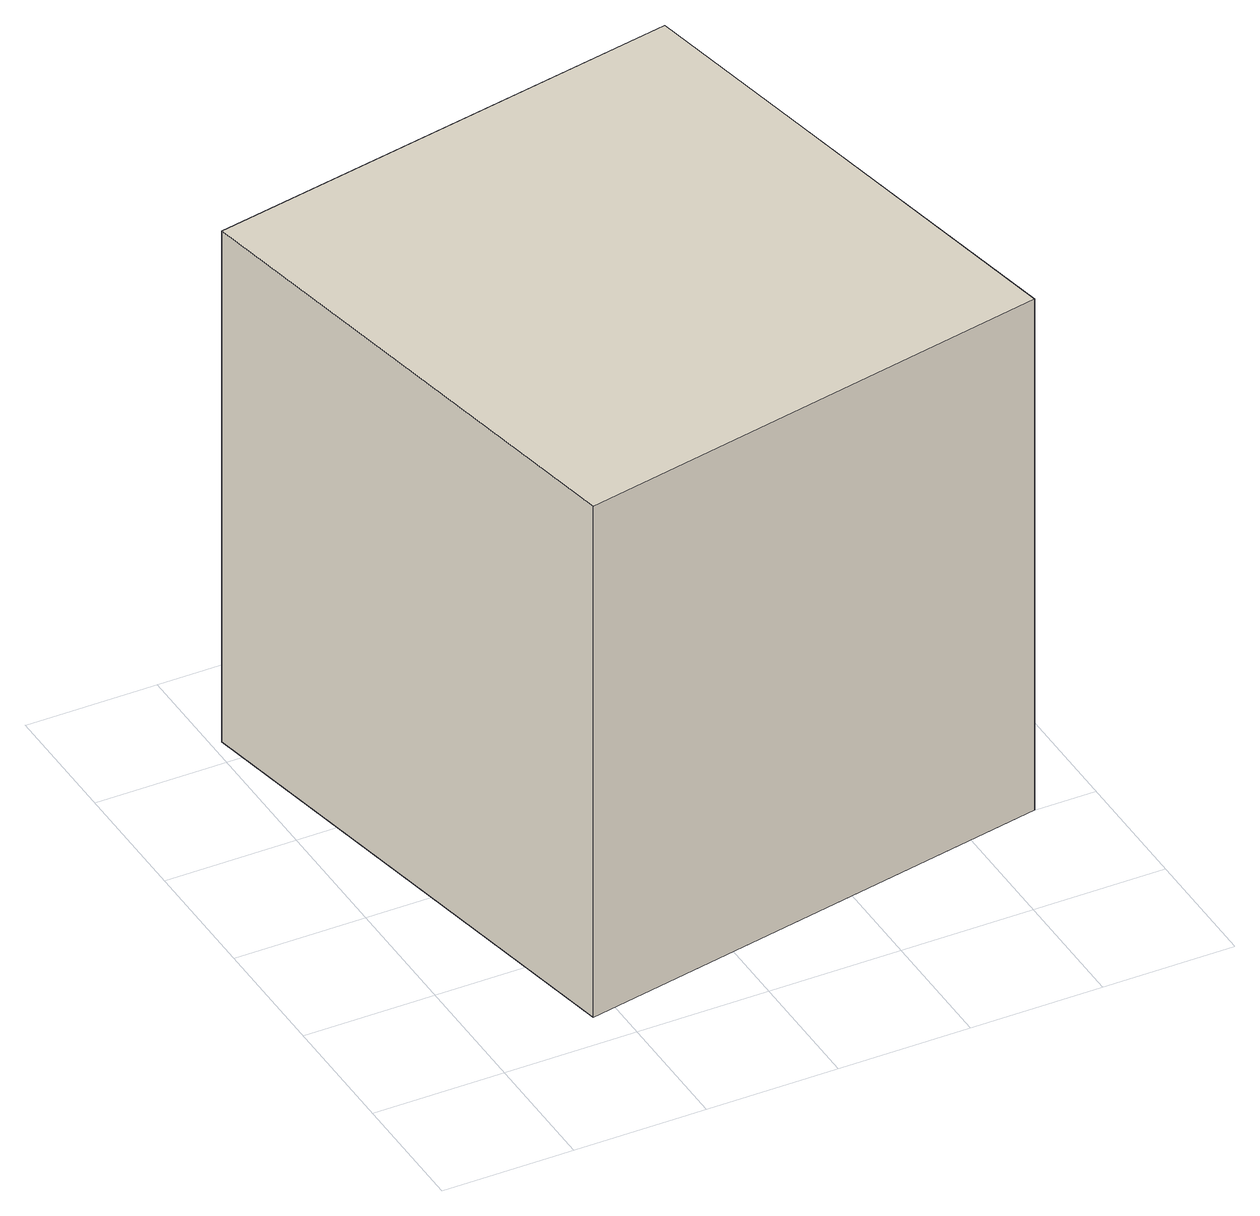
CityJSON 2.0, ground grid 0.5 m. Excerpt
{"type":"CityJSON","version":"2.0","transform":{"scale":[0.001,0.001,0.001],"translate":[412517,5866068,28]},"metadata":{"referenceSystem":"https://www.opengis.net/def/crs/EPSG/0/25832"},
"CityObjects":{
"building1":{"type":"Building","attributes":{"Gemeindeschluessel":"03454042","AbsoluteHoehe":"28.591","MittlereTraufHoehe":"30.704","Firsthoehe":"30.704","function":"31001_2500","roofType":"1000","measuredHeight":2.11},"address":[{"country":"Germany","locality":"Rastdorf"}],"geometry":[{"type":"MultiSurface","lod":"1","boundaries":[[[0,1,2,3]],[[4,5,6,7]],[[4,7,3,2]],[[5,4,2,1]],[[6,5,1,0]],[[7,6,0,3]]]}]}
},
"vertices":[
[40,2112,2704],[410,142,2704],[2269,502,2704],[1900,2461,2704],[2269,502,591],[410,142,591],[40,2112,591],[1900,2461,591]
]}
